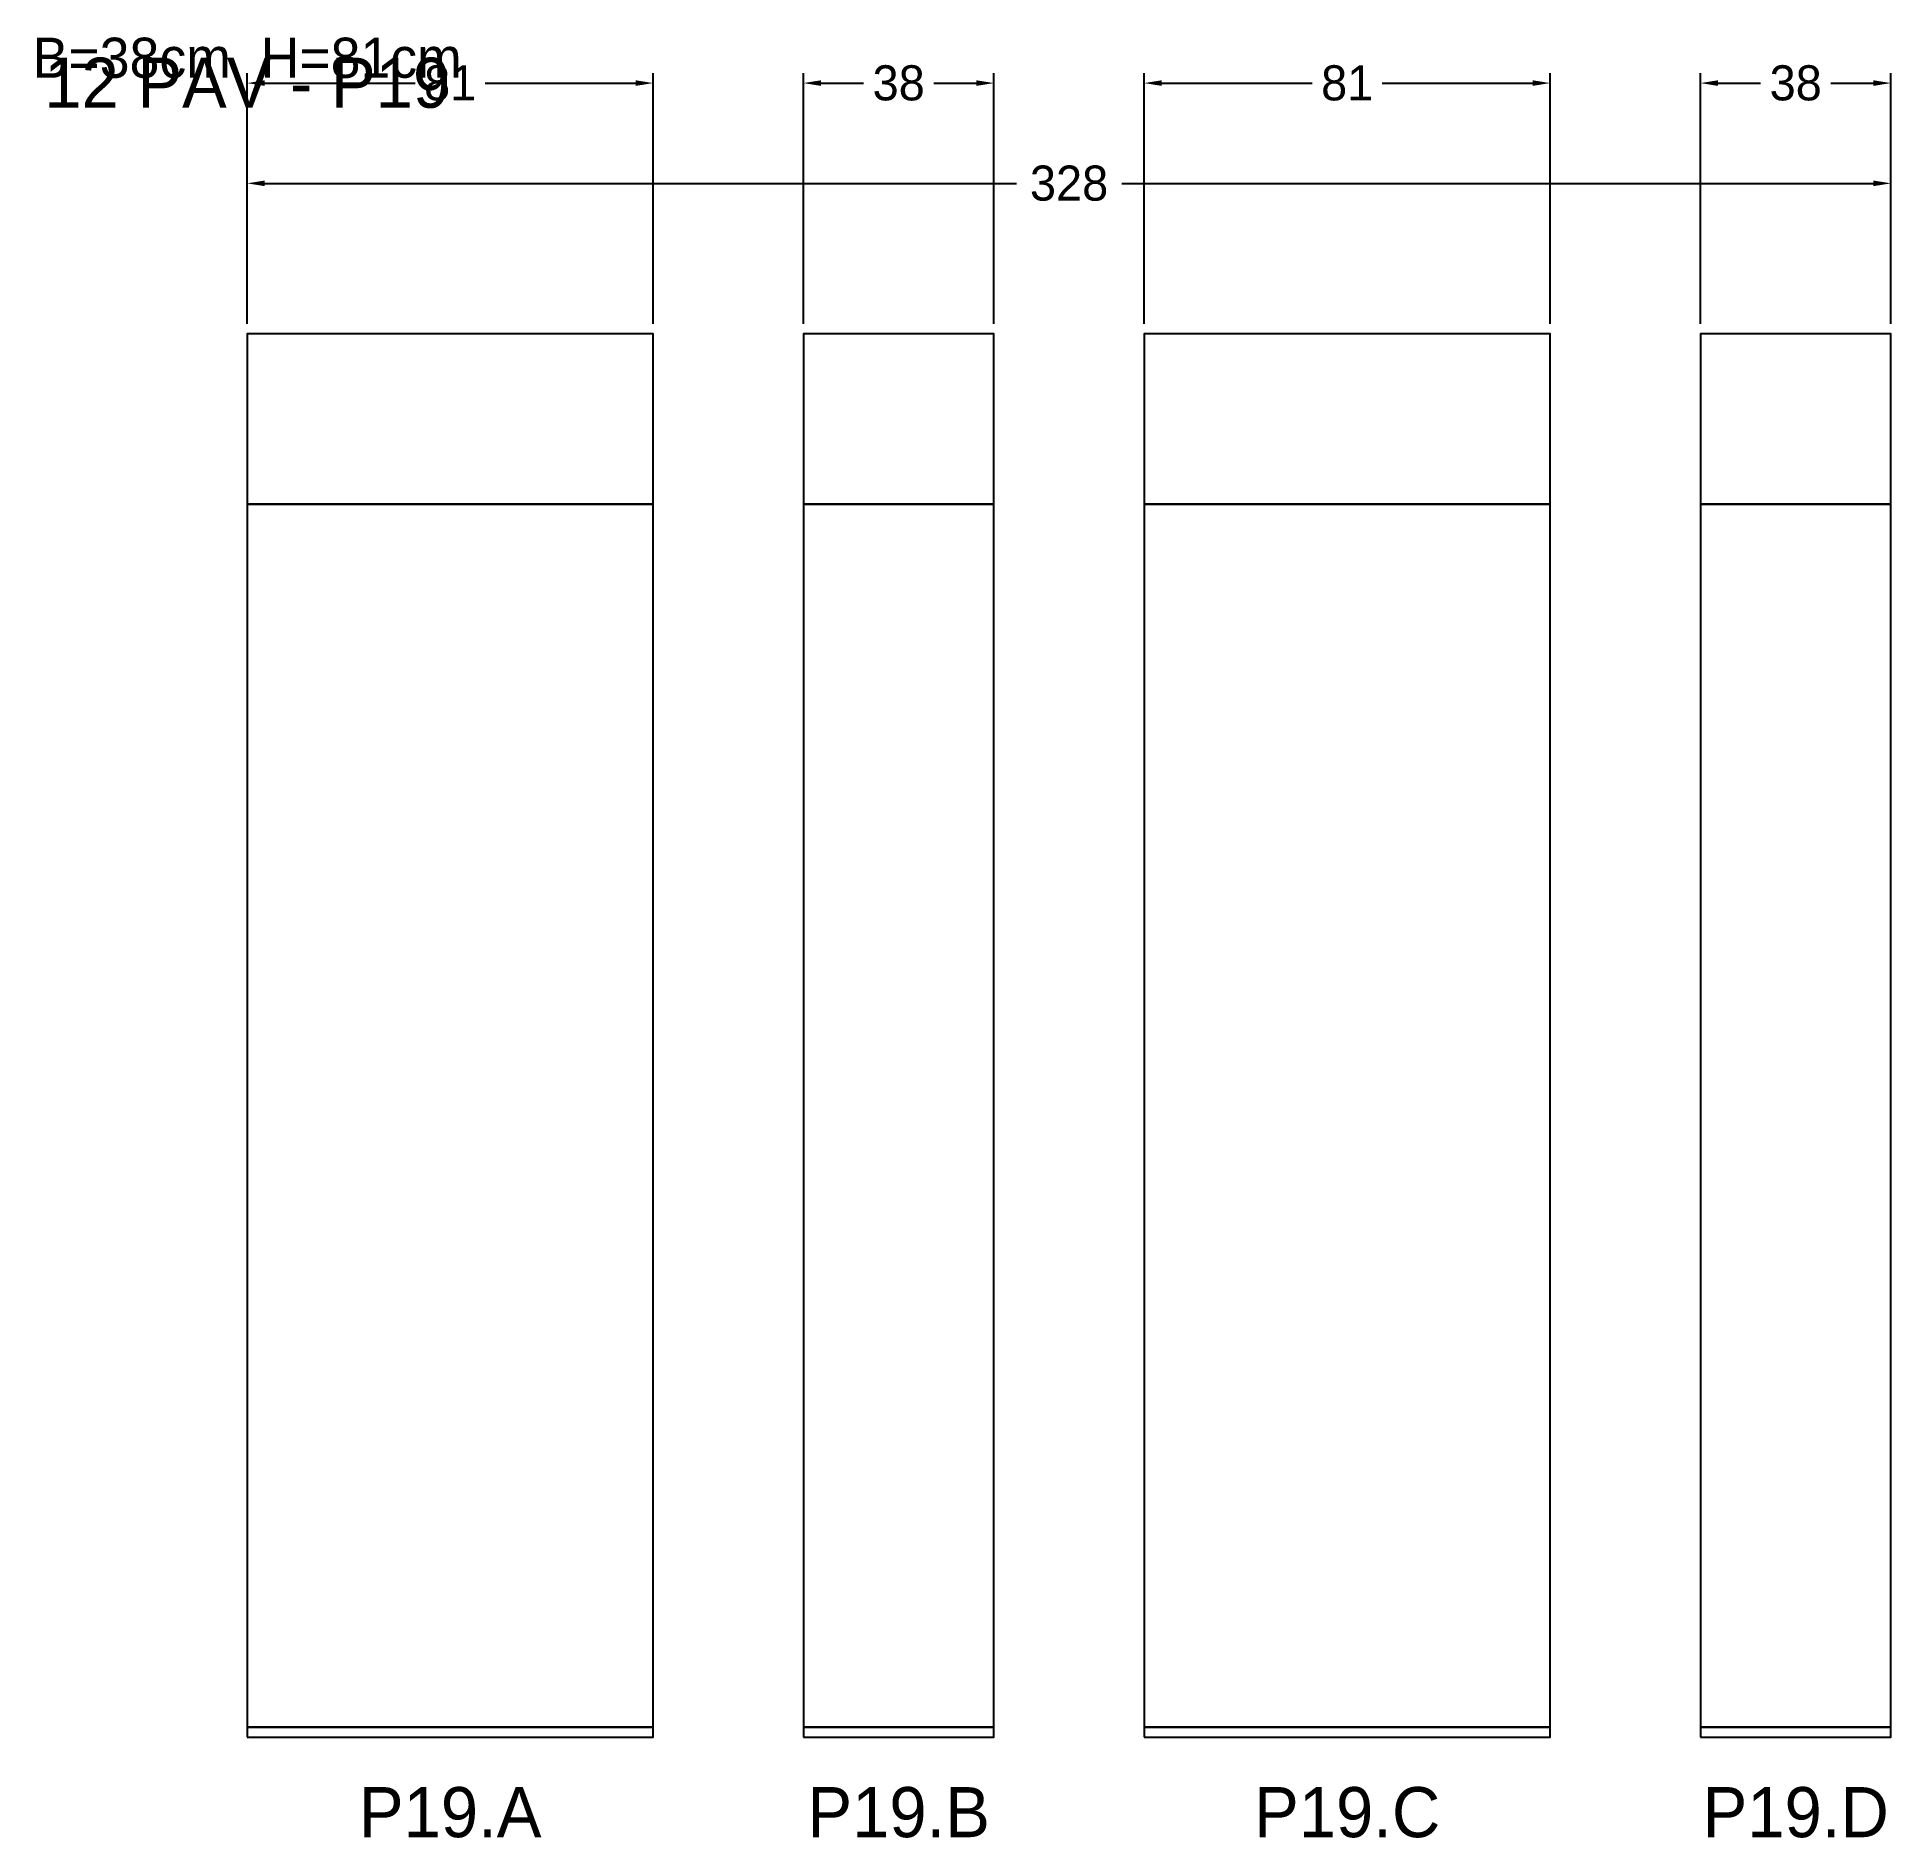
# Model space of a CAD drawing. Header units: metres. Extents: x -42 to 328, y -20 to 339.
import ezdxf

# ---------------------------------------------------------------- set-up
doc = ezdxf.new("R2010")
doc.units = ezdxf.units.M
for name, color, linetype in [('COTA', 3, 'Continuous'), ('Cota Secao (2x)', 3, 'Continuous'), ('NOMENCLATURA', 1, 'Continuous'), ('Paineis', 7, 'Continuous'), ('Texto Secao', 2, 'Continuous')]:
    doc.layers.add(name, color=color, linetype=linetype)
doc.dimstyles.new('COTA', dxfattribs={"dimtxt": 7, "dimasz": 3.5, "dimexe": 2, "dimexo": 2, "dimgap": 1.5, "dimtad": 1, "dimdec": 1, "dimcen": 2.5, "dimclrd": 3, "dimclre": 3, "dimclrt": 3, "dimazin": 3, "dimtfac": 1, "dimtmove": 0, "dimatfit": 3})

# ---------------------------------------------------------------- blocks, each defined once
blk = doc.blocks.new('_CLOSEDFILLED')
at = {"color": 0, "linetype": 'BYBLOCK'}
blk.add_solid([(-1, 0.16), (0, 0), (-1, -0.16)], dxfattribs=at)
blk = doc.blocks.new('*D1')
at = {"color": 3}
for p, q in [((0, 282), (0, 312)), ((328, 282), (328, 312)), ((3.5, 310), (153.5, 310)), ((174.5, 310), (324.5, 310))]:
    blk.add_line(p, q, dxfattribs=at)
at = {"layer": 'Defpoints'}
for p in [(0, 310), (0, 280), (328, 280)]:
    blk.add_point(p, dxfattribs=at)
at = {"layer": 'COTA', "color": 3, "xscale": 3.5, "yscale": 3.5, "rotation": 180}
blk.add_blockref('_CLOSEDFILLED', (0, 310), dxfattribs=at)
at = {"layer": 'COTA', "color": 3, "xscale": 3.5, "yscale": 3.5}
blk.add_blockref('_CLOSEDFILLED', (328, 310), dxfattribs=at)
at = {"layer": 'COTA', "color": 3, "insert": (164, 310), "char_height": 7, "attachment_point": 5}
blk.add_mtext('328', dxfattribs=at)
blk = doc.blocks.new('*D2')
at = {"color": 3}
for p, q in [((0, 282), (0, 332)), ((3.5, 330), (33.5, 330)), ((47.5, 330), (77.5, 330)), ((81, 282), (81, 332))]:
    blk.add_line(p, q, dxfattribs=at)
at = {"layer": 'Defpoints'}
for p in [(0, 330), (0, 280), (81, 280)]:
    blk.add_point(p, dxfattribs=at)
at = {"layer": 'COTA', "color": 3, "xscale": 3.5, "yscale": 3.5, "rotation": 180}
blk.add_blockref('_CLOSEDFILLED', (0, 330), dxfattribs=at)
at = {"layer": 'COTA', "color": 3, "xscale": 3.5, "yscale": 3.5}
blk.add_blockref('_CLOSEDFILLED', (81, 330), dxfattribs=at)
at = {"layer": 'COTA', "color": 3, "insert": (40.5, 330), "char_height": 7, "attachment_point": 5}
blk.add_mtext('81', dxfattribs=at)
blk = doc.blocks.new('*D3')
at = {"color": 3}
for p, q in [((111, 282), (111, 332)), ((114.5, 330), (123, 330)), ((137, 330), (145.5, 330)), ((149, 282), (149, 332))]:
    blk.add_line(p, q, dxfattribs=at)
at = {"layer": 'Defpoints'}
for p in [(111, 330), (111, 280), (149, 280)]:
    blk.add_point(p, dxfattribs=at)
at = {"layer": 'COTA', "color": 3, "xscale": 3.5, "yscale": 3.5, "rotation": 180}
blk.add_blockref('_CLOSEDFILLED', (111, 330), dxfattribs=at)
at = {"layer": 'COTA', "color": 3, "xscale": 3.5, "yscale": 3.5}
blk.add_blockref('_CLOSEDFILLED', (149, 330), dxfattribs=at)
at = {"layer": 'COTA', "color": 3, "insert": (130, 330), "char_height": 7, "attachment_point": 5}
blk.add_mtext('38', dxfattribs=at)
blk = doc.blocks.new('*D4')
at = {"color": 3}
for p, q in [((179, 282), (179, 332)), ((182.5, 330), (212.5, 330)), ((226.5, 330), (256.5, 330)), ((260, 282), (260, 332))]:
    blk.add_line(p, q, dxfattribs=at)
at = {"layer": 'Defpoints'}
for p in [(179, 330), (179, 280), (260, 280)]:
    blk.add_point(p, dxfattribs=at)
at = {"layer": 'COTA', "color": 3, "xscale": 3.5, "yscale": 3.5, "rotation": 180}
blk.add_blockref('_CLOSEDFILLED', (179, 330), dxfattribs=at)
at = {"layer": 'COTA', "color": 3, "xscale": 3.5, "yscale": 3.5}
blk.add_blockref('_CLOSEDFILLED', (260, 330), dxfattribs=at)
at = {"layer": 'COTA', "color": 3, "insert": (219.5, 330), "char_height": 7, "attachment_point": 5}
blk.add_mtext('81', dxfattribs=at)
blk = doc.blocks.new('*D5')
at = {"color": 3}
for p, q in [((290, 282), (290, 332)), ((293.5, 330), (302, 330)), ((316, 330), (324.5, 330)), ((328, 282), (328, 332))]:
    blk.add_line(p, q, dxfattribs=at)
at = {"layer": 'Defpoints'}
for p in [(290, 330), (290, 280), (328, 280)]:
    blk.add_point(p, dxfattribs=at)
at = {"layer": 'COTA', "color": 3, "xscale": 3.5, "yscale": 3.5, "rotation": 180}
blk.add_blockref('_CLOSEDFILLED', (290, 330), dxfattribs=at)
at = {"layer": 'COTA', "color": 3, "xscale": 3.5, "yscale": 3.5}
blk.add_blockref('_CLOSEDFILLED', (328, 330), dxfattribs=at)
at = {"layer": 'COTA', "color": 3, "insert": (309, 330), "char_height": 7, "attachment_point": 5}
blk.add_mtext('38', dxfattribs=at)

msp = doc.modelspace()

# ---------------------------------------------------------------- linework, layer by layer
at = {"layer": 'Paineis'}
for points in [[(0, 246), (81, 246), (81, 280), (0, 280)], [(111, 246), (149, 246), (149, 280), (111, 280)], [(179, 246), (260, 246), (260, 280), (179, 280)], [(290, 246), (328, 246), (328, 280), (290, 280)], [(0, 2), (81, 2), (81, 246), (0, 246)], [(111, 2), (149, 2), (149, 246), (111, 246)], [(179, 2), (260, 2), (260, 246), (179, 246)], [(290, 2), (328, 2), (328, 246), (290, 246)], [(0, 0), (81, 0), (81, 2), (0, 2)], [(111, 0), (149, 0), (149, 2), (111, 2)], [(179, 0), (260, 0), (260, 2), (179, 2)], [(290, 0), (328, 0), (328, 2), (290, 2)]]:
    msp.add_lwpolyline(points, close=True, dxfattribs=at)

# ---------------------------------------------------------------- texts
at = {"layer": 'Cota Secao (2x)', "insert": (0, 335), "char_height": 8, "width": 348, "attachment_point": 5}
msp.add_mtext('B=38cm  H=81cm', dxfattribs=at)
at = {"layer": 'NOMENCLATURA', "insert": (0, 330), "char_height": 10, "width": 300, "attachment_point": 5}
msp.add_mtext('12 PAV - P19', dxfattribs=at)
at = {"layer": 'Texto Secao', "char_height": 10, "attachment_point": 5}
for s, insert, width in [('P19.A', (40.5, -15), 101), ('P19.B', (130, -15), 58), ('P19.C', (219.5, -15), 101), ('P19.D', (309, -15), 58)]:
    msp.add_mtext(s, dxfattribs=dict(at, insert=insert, width=width))

# ---------------------------------------------------------------- dimensions: what is measured, and where the dimension line sits
at = {"layer": 'COTA'}
for base, p1, p2, picture, middle in [((0, 330), (0, 280), (81, 280), '*D2', (40.5, 330)), ((111, 330), (111, 280), (149, 280), '*D3', (130, 330)), ((179, 330), (179, 280), (260, 280), '*D4', (219.5, 330)), ((290, 330), (290, 280), (328, 280), '*D5', (309, 330)), ((0, 310), (0, 280), (328, 280), '*D1', (164, 310))]:
    dim = msp.add_linear_dim(base=base, p1=p1, p2=p2, dimstyle='COTA', dxfattribs=at)
    dim.commit()
    dim.dimension.update_dxf_attribs({"geometry": picture, "text_midpoint": middle})

doc.saveas('drawing.dxf')
